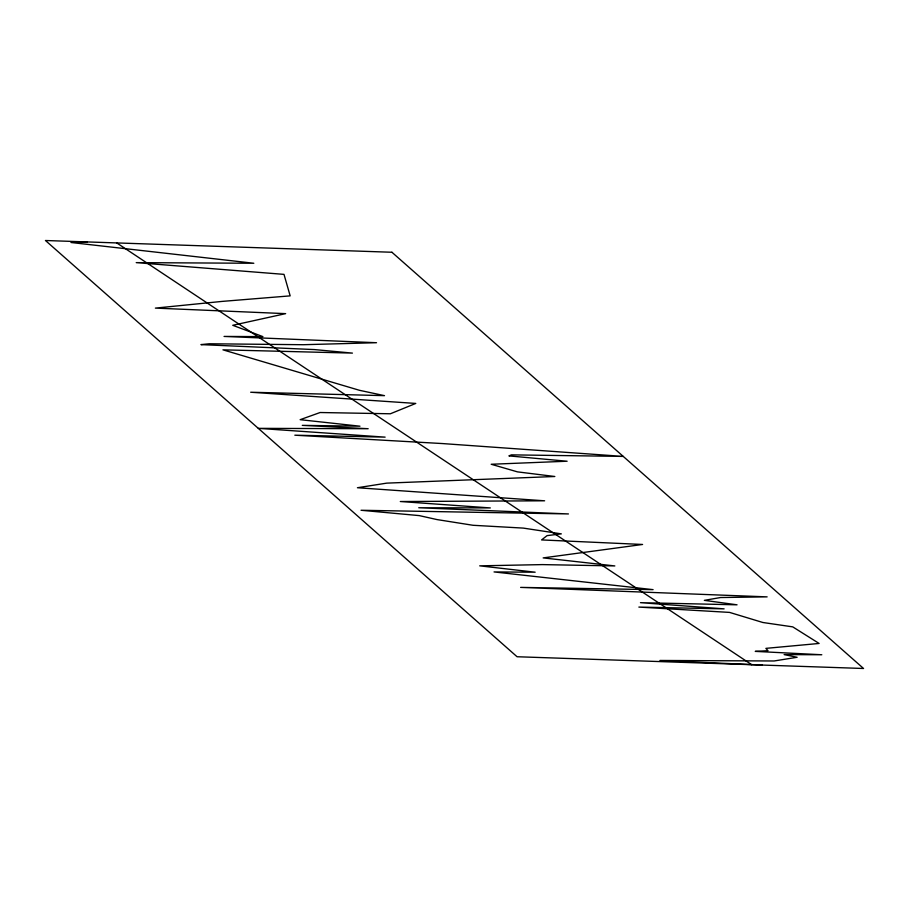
<?xml version="1.0" encoding="UTF-8"?>
<svg xmlns="http://www.w3.org/2000/svg" width="909" height="909" viewBox="0 0 909 909"><rect width="100%" height="100%" fill="white"/><g stroke="black" fill="none" stroke-linecap="round" stroke-linejoin="round"><path stroke-width="1.36" d="M87.275 241.93L70.97 242.498L253.816 263.258L136.225 262.633L283.994 274.37L290.164 295.868L222.126 301.402L155.371 308.106L285.642 313.639L232.749 325.297L262.906 336.625L224.057 336.432L376.519 342.716L303.379 344.716L209.275 343.772L200.923 344.613L314.412 349.579L352.431 353.101L222.944 349.84L359.544 390.325L384.496 395.654L250.679 392.233L415.765 403.437L390.381 413.777L320.116 412.516L300.152 419.685L359.953 426.196L302.288 425.367L368.168 428.718L258.292 428.355L385.121 437.138L294.834 435.195L442.399 443.558L623.244 456.409L511.437 454.864L508.881 455.898L567.125 461.227L491.19 464.26L517.482 471.873L554.831 476.498L386.768 483.133L357.43 487.735L544.627 500.802L400.301 501.518L490.315 507.926L418.742 507.745L568.443 513.937L361.043 510.267L419.265 515.608L436.934 519.562L472.998 525.277L523.277 528.095L561.33 533.867L547.059 535.628L541.582 539.923L642.583 544.468L543.162 557.899L614.836 565.932L542.366 564.603L479.713 565.841L535.151 572.204L494.041 571.931L653.094 589.646L520.618 587.396L767.139 596.872L720.553 597.531L704.35 600.349L737.051 604.815L640.47 602.667L724.109 608.86L638.868 607.087L729.563 612.405L762.856 622.495L792.739 626.869L819.111 643.458L765.867 648.367L768.003 650.685L755.243 651.378L821.804 654.753L784.126 654.594L797.125 657.275L774.104 660.979L659.934 660.468L762.276 665.058M116.761 242.93L751.72 664.695M391.927 252.259L45.45 240.51L517.073 656.741L863.55 668.49L391.927 252.259"/></g></svg>
